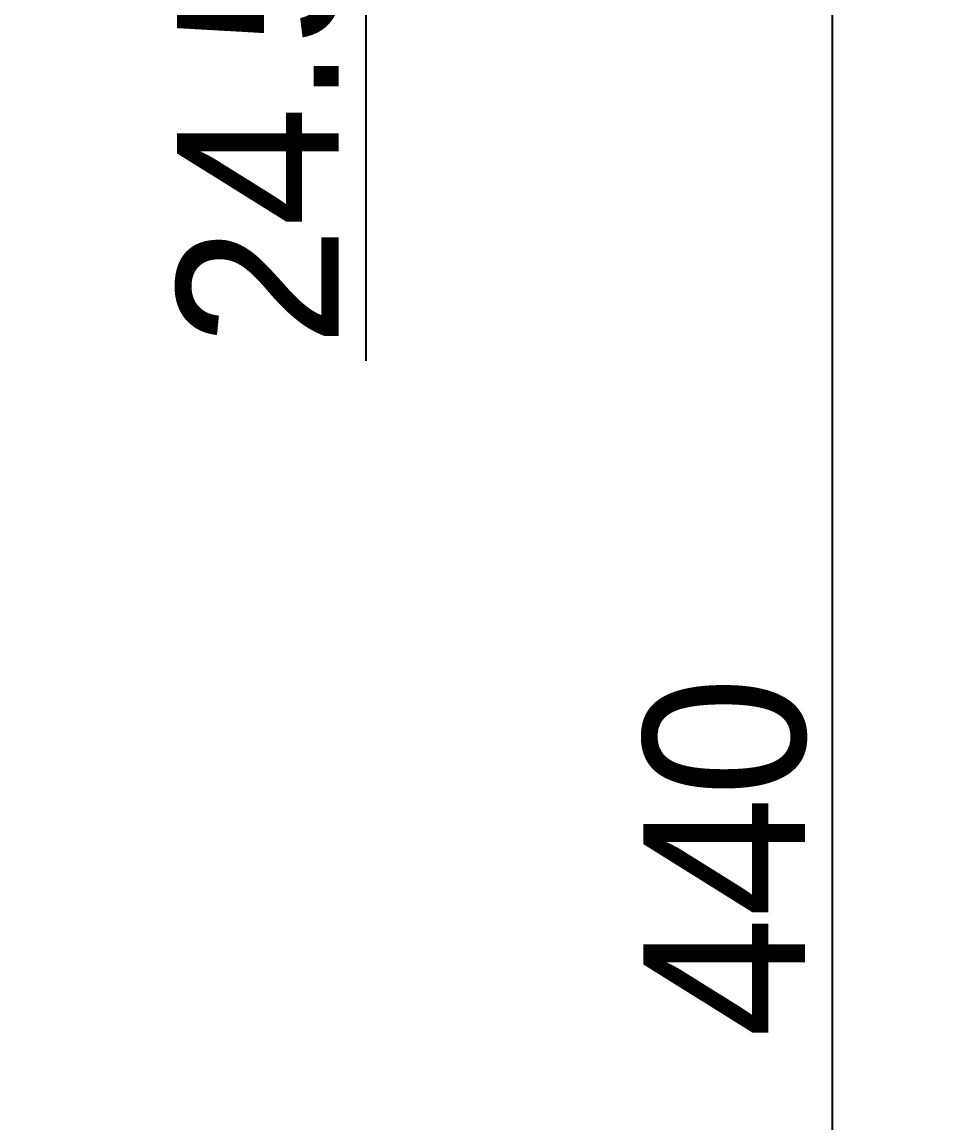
# Model space of a CAD drawing. Header units: millimetres. Extents: x 4086 to 8300, y 123 to 1549.
# Drawn here: x 7015.97 to 7056.3, y 764.3 to 811.94 of the extents above; entities that cross this region are included whole.
import ezdxf

# ---------------------------------------------------------------- set-up
doc = ezdxf.new("R2010")
doc.units = ezdxf.units.MM
doc.layers.add('尺寸标注', color=7, linetype='Continuous')
doc.styles.add('思源黑', font='SourceHanSansCN-Normal.ttf')
doc.dimstyles.new('尺寸标注_1_4比例', dxfattribs={"dimtxt": 7, "dimasz": 6, "dimexe": 2, "dimexo": 1.5, "dimgap": 1, "dimtad": 1, "dimdec": 1, "dimlfac": 4, "dimdsep": 46, "dimtxsty": '思源黑', "dimcen": 0.09, "dimadec": 0, "dimazin": 0, "dimtp": 0.01, "dimtm": 0.01, "dimtfac": 1, "dimtdec": 1, "dimtofl": 0, "dimtmove": 0, "dimatfit": 3, "dimfxl": 1, "dimtolj": 1, "dimarcsym": 0})

# ---------------------------------------------------------------- blocks, each defined once
blk = doc.blocks.new('*D964')
at = {"layer": 'Defpoints', "color": 0}
for p in [(6998.934, 830.237), (7002.818, 720.237), (7051.03, 720.237)]:
    blk.add_point(p, dxfattribs=at)
at = {"layer": '尺寸标注', "color": 0, "lineweight": -2}
for p, q in [((7000.434, 830.237), (7053.03, 830.237)), ((7051.03, 824.237), (7051.03, 726.237)), ((7004.318, 720.237), (7053.03, 720.237))]:
    blk.add_line(p, q, dxfattribs=at)
at = {"layer": '尺寸标注', "color": 0}
for points in [[(7052.03, 824.237), (7050.03, 824.237), (7051.03, 830.237)], [(7050.03, 726.237), (7052.03, 726.237), (7051.03, 720.237)]]:
    blk.add_solid(points, dxfattribs=at)
at = {"layer": '尺寸标注', "color": 0, "insert": (7046.405, 775.803), "char_height": 7, "attachment_point": 5, "rotation": 90, "style": '思源黑'}
blk.add_mtext('\\A1;440', dxfattribs=at)
blk = doc.blocks.new('*D970')
at = {"layer": 'Defpoints', "color": 0}
for p in [(6987.256, 836.37), (7030.851, 836.37), (6980.264, 830.237)]:
    blk.add_point(p, dxfattribs=at)
at = {"layer": '尺寸标注', "color": 0, "lineweight": -2}
for p, q in [((7030.851, 842.37), (7030.851, 848.37)), ((6988.756, 836.37), (7032.851, 836.37)), ((6981.764, 830.237), (7032.851, 830.237)), ((7030.851, 824.237), (7030.851, 797.274))]:
    blk.add_line(p, q, dxfattribs=at)
at = {"layer": '尺寸标注', "color": 0}
for points in [[(7029.851, 842.37), (7031.851, 842.37), (7030.851, 836.37)], [(7031.851, 824.237), (7029.851, 824.237), (7030.851, 830.237)]]:
    blk.add_solid(points, dxfattribs=at)
at = {"layer": '尺寸标注', "color": 0, "insert": (7026.227, 806.991), "char_height": 7, "attachment_point": 5, "rotation": 90, "style": '思源黑'}
blk.add_mtext('\\A1;24.5', dxfattribs=at)
blk = doc.blocks.new('*D973')
at = {"layer": 'Defpoints', "color": 0}
for p in [(6978.764, 855.112), (7014.387, 632.737), (7073.522, 632.737)]:
    blk.add_point(p, dxfattribs=at)
at = {"layer": '尺寸标注', "color": 0, "lineweight": -2}
for p, q in [((6980.264, 855.112), (7075.522, 855.112)), ((7073.522, 849.112), (7073.522, 638.737)), ((7015.887, 632.737), (7075.522, 632.737))]:
    blk.add_line(p, q, dxfattribs=at)
at = {"layer": '尺寸标注', "color": 0}
for points in [[(7074.522, 849.112), (7072.522, 849.112), (7073.522, 855.112)], [(7072.522, 638.737), (7074.522, 638.737), (7073.522, 632.737)]]:
    blk.add_solid(points, dxfattribs=at)
at = {"layer": '尺寸标注', "color": 0, "insert": (7068.898, 743.924), "char_height": 7, "attachment_point": 5, "rotation": 90, "style": '思源黑'}
blk.add_mtext('\\A1;889.5', dxfattribs=at)

msp = doc.modelspace()

# ---------------------------------------------------------------- dimensions: what is measured, and where the dimension line sits
at = {"layer": '尺寸标注'}
dim = msp.add_linear_dim(base=(7073.5221, 632.7368), p1=(6978.764, 855.1118), p2=(7014.3874, 632.7368), angle=90, dimstyle='尺寸标注_1_4比例', dxfattribs=at)
dim.commit()
dim.dimension.update_dxf_attribs({"geometry": '*D973', "text_midpoint": (7068.8978, 743.9243)})
for base, p1, p2, picture, middle in [((7030.8513, 836.3696), (6980.264, 830.2368), (6987.2561, 836.3696), '*D970', (7030.8513, 806.991)), ((7051.0298, 720.2368), (6998.9337, 830.2368), (7002.8178, 720.2368), '*D964', (7051.0298, 775.8034))]:
    dim = msp.add_linear_dim(base=base, p1=p1, p2=p2, angle=90, dimstyle='尺寸标注_1_4比例', dxfattribs=at)
    dim.commit()
    dim.dimension.update_dxf_attribs({"geometry": picture, "text_midpoint": middle, "dimtype": 160})

doc.saveas('drawing.dxf')
